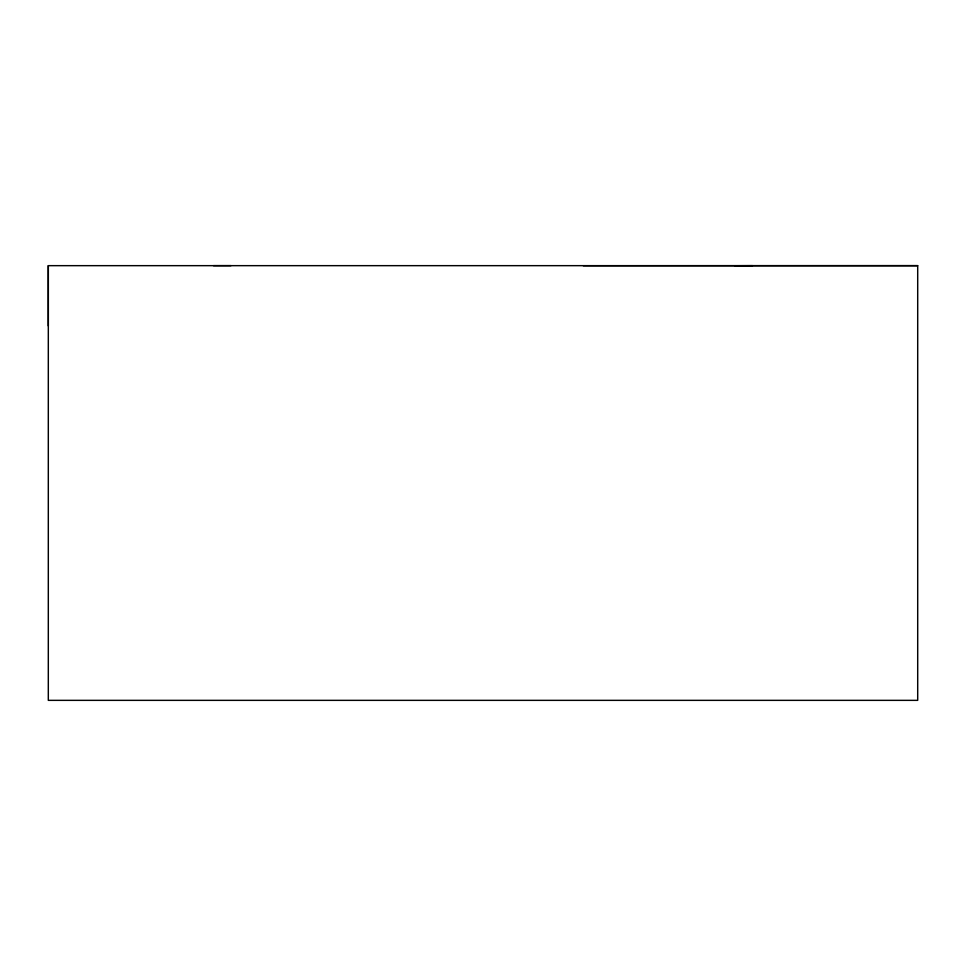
<?xml version="1.0" encoding="UTF-8"?>
<svg xmlns="http://www.w3.org/2000/svg" width="966" height="966" viewBox="0 0 966 966"><rect width="100%" height="100%" fill="white"/><g stroke="black" fill="none" stroke-linecap="round" stroke-linejoin="round"><path stroke-width="1.45" d="M917.7 265.662L917.7 700.35L48.312 700.35L48.312 265.662L917.7 265.662L583.307 265.735M735.017 265.735L752.526 265.662M213.486 265.662L230.971 265.65M48.3 265.65L48.312 325.892"/></g></svg>
